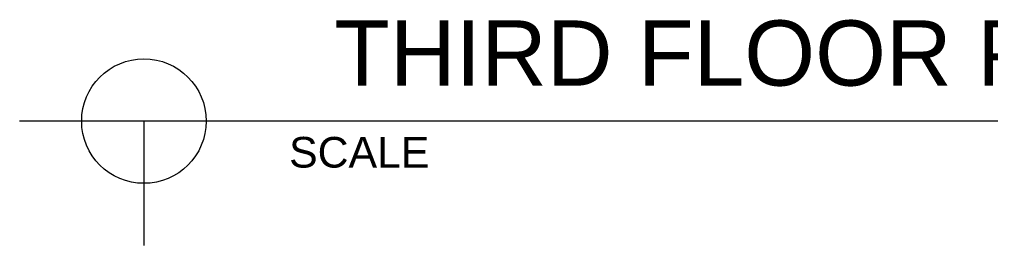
# Model space of a CAD drawing. Header units: millimetres. Extents: x 5 to 430, y 3 to 339.
# Drawn here: x 18.57 to 48.35, y 2.88 to 9.82 of the extents above; entities that cross this region are included whole.
import ezdxf

# ---------------------------------------------------------------- set-up
doc = ezdxf.new("R2010")
doc.units = ezdxf.units.MM
doc.header["$MEASUREMENT"] = 0
doc.styles.get("Standard").update_dxf_attribs({"font": 'arial.ttf'})

msp = doc.modelspace()

# ---------------------------------------------------------------- linework, layer by layer
at = {"color": 0, "linetype": 'ByBlock', "lineweight": 9}
for p, q in [((26.205, 6.699), (18.569, 6.699)), ((22.387, 6.699), (22.387, 2.882)), ((70.421, 6.699), (26.205, 6.699))]:
    msp.add_line(p, q, dxfattribs=at)
msp.add_circle((22.387, 6.699), 1.909, dxfattribs=at)

# ---------------------------------------------------------------- texts
for s, height, p in [('THIRD FLOOR PIPING LAYOUT', 2, (28.223, 7.785)), ('SCALE                                                                                                  1:400', 0.939481, (26.838, 5.273))]:
    msp.add_text(s, height=height, dxfattribs=at).set_placement(p)

doc.saveas('drawing.dxf')
